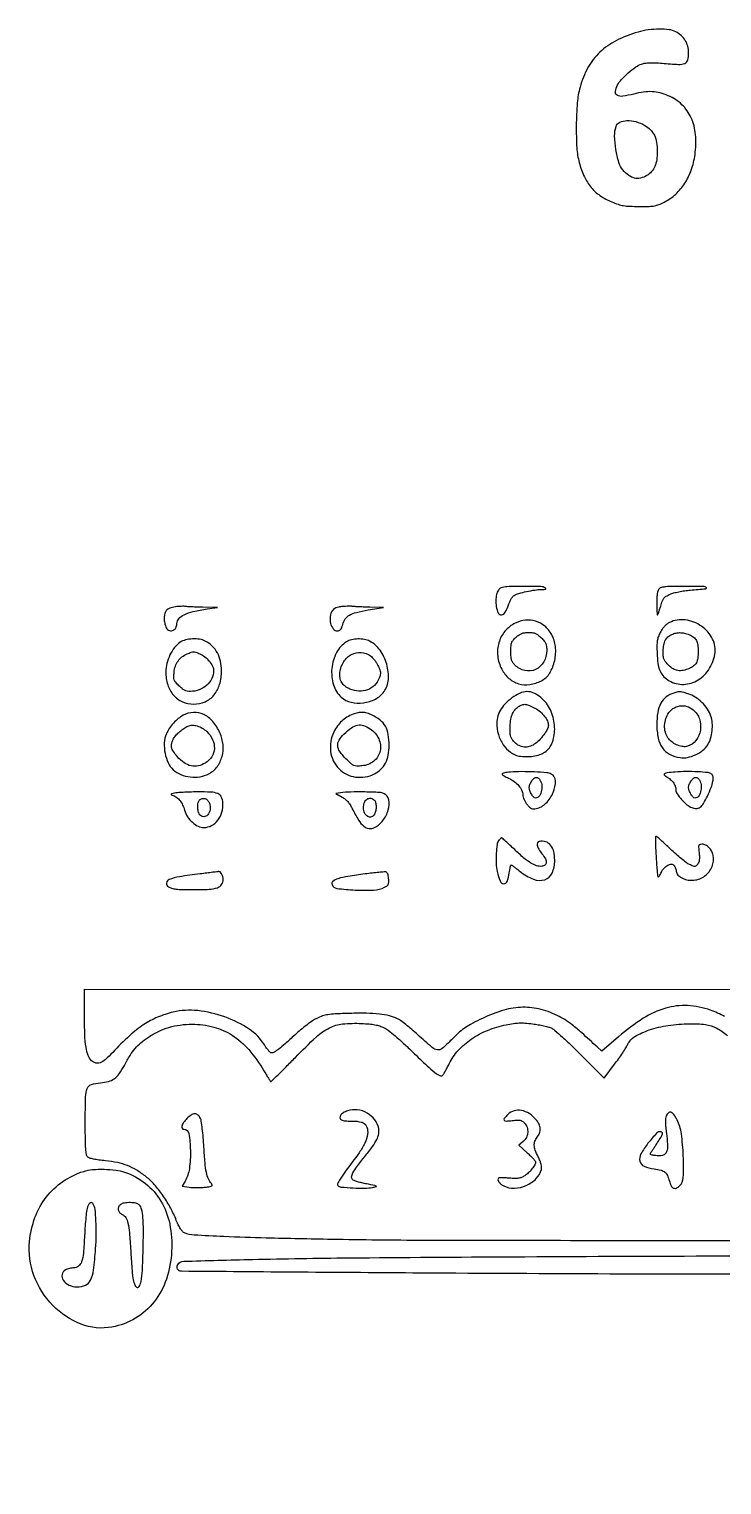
# Model space of a CAD drawing. Extents: x 8694 to 20248, y -4045 to 2404.
# Drawn here: x 9254 to 9689, y 1488 to 2403 of the extents above; entities that cross this region are included whole.
import ezdxf

# ---------------------------------------------------------------- set-up
doc = ezdxf.new("R2010")
doc.units = 0
doc.header["$MEASUREMENT"] = 0

msp = doc.modelspace()

# ---------------------------------------------------------------- linework, layer by layer
for points in [[(9636.29, 2400.75, 0.048069), (9622.7, 2395.4, 0.072472), (9612.33, 2388.07, 0.076429), (9604.86, 2378.41, 0.06045), (9599.9, 2366.15, 0.04612), (9598.17, 2356.21, 0.017314), (9597.54, 2342.08, 0.017056), (9597.87, 2328.06, 0.052722), (9599.4, 2318.73, 0.039353), (9602.61, 2309.87, 0.066368), (9606.79, 2303.17, 0.070608), (9612.38, 2298.08, 0.051103), (9619.79, 2294.07, 0.019182), (9623.85, 2292.56, 0.038315), (9627.17, 2291.75, 0.030989), (9631.01, 2291.36, 0.008737), (9637.02, 2291.22, 0.007098), (9643.25, 2291.28, 0.036509), (9646.68, 2291.61, 0.052901), (9649.42, 2292.39, 0.026116), (9652.71, 2293.91, 0.063824), (9659.95, 2298.99, 0.064024), (9665.66, 2305.74, 0.060727), (9669.7, 2314.04, 0.048585), (9672.02, 2323.72, 0.055756), (9672.36, 2336.35, 0.085135), (9669.61, 2346.93, 0.095755), (9663.81, 2355.12, 0.09013), (9655.28, 2360.78, 0.038957), (9650.08, 2362.54, 0.050316), (9645.1, 2363.29, 0.046839), (9639.79, 2363.04, 0.028051), (9633.6, 2361.82, -0.026185), (9626.65, 2360.42, -0.165564), (9623.15, 2361.06, -0.316477), (9622.05, 2363.34, -0.078231), (9623.43, 2367.5, -0.068332), (9625.89, 2370.98, -0.025603), (9630.18, 2375.14, -0.025399), (9634.85, 2378.82, -0.074615), (9638.49, 2380.66, -0.043197), (9640.79, 2381.2, -0.027047), (9643.55, 2381.46, -0.021068), (9646.99, 2381.45, -0.009869), (9651.43, 2381.15, 0.008961), (9661.68, 2380.45, 0.106172), (9665.59, 2381.09, 0.239187), (9667.44, 2383.16, 0.064726), (9668.02, 2387.64, 0.065548), (9667.48, 2391.77, 0.070535), (9665.89, 2395.5, 0.071317), (9663.34, 2398.61, 0.069345), (9660, 2400.92, 0.085354), (9655.74, 2402.22, 0.033086), (9649.56, 2402.58, 0.031828), (9642.72, 2402.09, 0.036018)], [(9640.64, 2342.11, -0.070631), (9644.12, 2339.39, -0.081988), (9646.51, 2335.93, -0.070614), (9647.88, 2331.46, -0.03797), (9648.35, 2325.71, -0.037119), (9647.99, 2320.46, -0.06795), (9646.81, 2316.35, -0.079597), (9644.75, 2313.14, -0.072994), (9641.72, 2310.63, -0.080094), (9637.8, 2309.03, -0.11514), (9634.06, 2309.03, -0.103182), (9630.42, 2310.73, -0.055008), (9626.78, 2314.14, -0.107427), (9624.23, 2318.87, -0.031016), (9622.41, 2327.02, -0.03174), (9621.62, 2335.48, -0.084538), (9622.46, 2341.46, -0.212979), (9624.77, 2344.07, -0.097464), (9629.3, 2345.13, -0.076061), (9635, 2344.46, -0.063538)], [(9550.33, 2051.66, 0.165863), (9548.67, 2050.23, 0.070761), (9547.55, 2047.49, 0.058217), (9547.07, 2043.91, 0.044065), (9547.36, 2039.95, 0.070092), (9548.64, 2035.83, 0.330955), (9550.69, 2034.74, 0.234513), (9553.01, 2036.35, 0.047262), (9555.05, 2041.1, -0.027836), (9555.78, 2043, -0.028997), (9556.71, 2044.78, -0.03028), (9557.69, 2046.21, -0.100379), (9558.55, 2046.95, -0.058198), (9561.47, 2048.16, -0.01543), (9566.38, 2049.4, -0.016305), (9571.53, 2050.35, -0.035769), (9575.52, 2050.67, 0.010202), (9577.44, 2050.72, 0.083209), (9578.29, 2050.91, 0.44036), (9578.42, 2051.23, 0.132775), (9578.02, 2051.67, 0.139625), (9575.4, 2052.47, 0.004803), (9564.6, 2052.57, 0.006418), (9554.04, 2052.43, 0.089442)], [(9649.59, 2051.1, 0.106882), (9648.85, 2049.95, 0.046691), (9648.38, 2048.2, 0.03189), (9648.1, 2045.7, 0.011336), (9648.02, 2042.1, 0.005414), (9648.05, 2039.25, 0.009009), (9648.15, 2036.85, 0.003227), (9648.28, 2034.83, 0.393684), (9648.45, 2034.67, 0.309283), (9648.67, 2034.82, 0.004678), (9649.23, 2036.31, 0.010702), (9649.85, 2038.11, 0.006641), (9650.5, 2040.25, -0.017832), (9651.57, 2043.48, -0.07838), (9652.55, 2045.23, -0.092136), (9653.94, 2046.45, -0.029936), (9656.38, 2047.71, -0.040209), (9658.58, 2048.48, -0.014066), (9661.86, 2049.24, -0.013864), (9665.53, 2049.88, -0.015755), (9669.08, 2050.28, 0.003474), (9678.89, 2051.14, 0.662567), (9679.11, 2051.86, 0.174674), (9677.39, 2052.5, 0.002542), (9666.34, 2052.61, 0.003674), (9658.19, 2052.58, 0.01982), (9653.76, 2052.36, 0.035985), (9651.06, 2051.92, 0.138814)], [(9347.02, 2039.92, 0.028166), (9345.17, 2039.65, 0.026793), (9343.33, 2039.18, 0.027812), (9341.75, 2038.58, 0.079794), (9340.77, 2037.95, 0.131198), (9339.62, 2036.17, 0.060334), (9339.09, 2033.43, 0.054587), (9339.2, 2030.29, 0.054446), (9340, 2027.24, 0.164805), (9341.71, 2025.16, 0.21306), (9344.13, 2024.83, 0.18703), (9346.22, 2026.45, 0.137269), (9347.02, 2029.3, -0.186641), (9348.19, 2032.33, -0.09649), (9351.5, 2034.79, -0.056501), (9357.24, 2036.79, -0.018742), (9366.02, 2038.43), (9372.52, 2039.39), (9363.35, 2039.53, -0.00301), (9359.74, 2039.61, -0.004084), (9356.49, 2039.72, -0.002754), (9353.76, 2039.86, -0.045064), (9352.85, 2039.99, 0.052565), (9352.07, 2040.09, 0.009146), (9350.59, 2040.1, 0.009847), (9348.84, 2040.04, 0.008683)], [(9450.79, 2039.95, 0.023909), (9448.49, 2039.65, 0.052672), (9446.79, 2039.16, 0.067825), (9445.52, 2038.42, 0.075139), (9444.54, 2037.39, 0.122555), (9443.13, 2033.73, 0.09086), (9443.38, 2029.39, 0.106386), (9445.06, 2025.93, 0.230884), (9447.64, 2024.67, 0.085832), (9448.84, 2024.88, 0.132577), (9449.7, 2025.47, 0.087107), (9450.37, 2026.62, 0.022626), (9451.02, 2028.67, -0.087057), (9452.64, 2032.15, -0.11052), (9455.25, 2034.53, -0.069739), (9459.57, 2036.26, -0.017702), (9466.97, 2037.81), (9476.52, 2039.45), (9468.02, 2039.58, -0.003187), (9464.62, 2039.65, -0.003859), (9461.43, 2039.76, -0.003279), (9458.75, 2039.89, -0.026351), (9457.52, 2040.02, 0.033857), (9456.45, 2040.12, 0.008934), (9454.72, 2040.14, 0.009027), (9452.75, 2040.08, 0.009159)], [(9559.23, 2029.54, 0.104392), (9552.81, 2024.48, 0.103187), (9548.96, 2017.25, 0.099967), (9548.25, 2008.87, 0.091926), (9550.79, 2000.61, 0.091609), (9555.32, 1994.82, 0.11046), (9561.35, 1991.49, 0.107694), (9568.35, 1991, 0.083564), (9575.64, 1993.35, 0.136357), (9580.85, 1998.21, 0.083844), (9584.01, 2006.03, 0.080065), (9584.5, 2014.84, 0.104039), (9582.03, 2022.52, 0.087737), (9577.71, 2027.71, 0.101117), (9572.06, 2030.8, 0.10142), (9565.68, 2031.42, 0.088773)], [(9656.02, 2029.92, 0.049762), (9654.37, 2028.88, 0.039949), (9652.83, 2027.46, 0.037275), (9651.43, 2025.71, 0.03149), (9650.21, 2023.67, 0.030325), (9649, 2020.91, 0.050455), (9648.37, 2018.46, 0.037488), (9648.14, 2015.46, 0.009982), (9648.23, 2010.67, 0.022335), (9648.77, 2004.24, 0.062844), (9649.9, 1999.88, 0.083538), (9651.85, 1996.67, 0.066549), (9654.88, 1993.98, 0.13959), (9663.74, 1991.1, 0.134258), (9672.93, 1993.24, 0.121606), (9680.42, 2000.05, 0.103113), (9684.44, 2009.98, 0.163584), (9683.05, 2019.53, 0.123149), (9676.06, 2027.59, 0.119861), (9665.92, 2031.56, 0.150576)], [(9575.62, 2020.27, -0.025572), (9577.41, 2018.29, -0.068734), (9578.39, 2016.67, -0.072061), (9578.87, 2014.9, -0.03023), (9579.02, 2012.42, -0.129191), (9577.12, 2005.2, -0.157247), (9572.01, 2000.48, -0.164487), (9565.29, 1999.76, -0.142526), (9559.05, 2003.19, -0.046569), (9557.73, 2004.78, -0.078376), (9556.98, 2006.36, -0.056855), (9556.62, 2008.41, -0.014805), (9556.52, 2011.78, -0.014192), (9556.62, 2015.39, -0.073164), (9557.03, 2017.35, -0.09298), (9557.93, 2018.88, -0.030467), (9559.79, 2020.75, -0.031583), (9561.65, 2022.21, -0.061838), (9563.32, 2023.08, -0.060332), (9565.18, 2023.53, -0.028721), (9567.64, 2023.67, -0.028386), (9570.21, 2023.52, -0.072393), (9572.01, 2023.05, -0.070259), (9573.63, 2022.07, -0.025566)], [(9668.47, 2022.26, -0.064495), (9671.18, 2020.69, -0.109075), (9672.86, 2018.69, -0.088795), (9673.75, 2015.87, -0.032152), (9674.02, 2011.67, -0.032152), (9673.75, 2007.47, -0.088795), (9672.86, 2004.65, -0.109075), (9671.18, 2002.65, -0.064495), (9668.47, 2001.09, -0.046664), (9664.54, 1999.86, -0.090286), (9661.25, 1999.76, -0.097442), (9658.31, 2000.82, -0.061565), (9655.42, 2003.07, -0.025566), (9653.63, 2005.06, -0.069696), (9652.65, 2006.68, -0.072282), (9652.17, 2008.47, -0.029056), (9652.02, 2011.01, -0.032218), (9652.28, 2015.09, -0.06836), (9653.11, 2018.14, -0.085903), (9654.57, 2020.4, -0.082523), (9656.73, 2022.07, -0.058759), (9659.45, 2023.16, -0.06175), (9662.31, 2023.56, -0.058431), (9665.32, 2023.26, -0.044456)], [(9348.92, 2017.42, 0.084212), (9345.54, 2014.26, 0.050167), (9342.66, 2009.55, 0.048824), (9340.69, 2004.16, 0.063586), (9340.02, 1998.96, 0.075939), (9341.27, 1990.81, 0.102497), (9344.88, 1984.31, 0.11159), (9350.51, 1980.15, 0.104007), (9357.52, 1978.67, 0.104028), (9364.65, 1980.17, 0.115978), (9370.26, 1984.39, 0.103882), (9373.81, 1991.09, 0.070187), (9375.02, 1999.69, 0.056358), (9374.35, 2005.65, 0.069345), (9372.36, 2010.88, 0.073309), (9369.13, 2015.14, 0.074186), (9364.82, 2018.27, 0.082388), (9361.22, 2019.44, 0.051069), (9356.78, 2019.66, 0.051057), (9352.38, 2018.97, 0.082157)], [(9361.35, 2010.31, -0.069624), (9364.52, 2008.43, -0.054746), (9367.36, 2005.6, -0.057363), (9369.36, 2002.44, -0.112724), (9370.02, 1999.54, -0.115578), (9368.89, 1994.71, -0.096934), (9365.68, 1990.51, -0.091603), (9360.94, 1987.66, -0.089892), (9355.46, 1986.67, -0.046667), (9353.5, 1986.85, -0.067772), (9351.85, 1987.4, -0.057622), (9350.22, 1988.45, -0.024494), (9348.3, 1990.2, -0.020402), (9346.25, 1992.41, -0.090537), (9345.37, 1993.94, -0.089895), (9345.08, 1995.69, -0.019957), (9345.25, 1998.73, -0.056903), (9346.07, 2002.56, -0.074872), (9347.69, 2005.73, -0.075112), (9350.17, 2008.28, -0.057711), (9353.52, 2010.26, -0.015025), (9356.01, 2011.27, -0.088242), (9357.39, 2011.53, -0.086526), (9358.78, 2011.29, -0.014156)], [(9453.41, 2017.77, 0.136124), (9447.11, 2011.04, 0.097361), (9444.17, 2001.11, 0.097309), (9445.21, 1990.8, 0.135799), (9450.14, 1983.01, 0.129139), (9456.22, 1979.85, 0.088927), (9464.01, 1979.49, 0.087458), (9471.57, 1981.88, 0.118374), (9476.94, 1986.56, 0.138985), (9479.66, 1994.19, 0.086211), (9478.65, 2003.7, 0.08408), (9474.43, 2012.54, 0.12068), (9467.92, 2018.22, 0.077223), (9464.62, 2019.33, 0.050135), (9460.59, 2019.61, 0.050236), (9456.6, 2019.08, 0.079015)], [(9468.48, 2008.99, -0.052116), (9469.59, 2007.99, -0.021875), (9470.88, 2006.44, -0.021359), (9472.12, 2004.65, -0.025991), (9473.12, 2002.87, -0.016727), (9474.3, 2000.27, -0.075536), (9474.7, 1998.66, -0.087299), (9474.57, 1997.12, -0.02661), (9473.85, 1994.88, -0.106691), (9470.99, 1990.48, -0.106935), (9466.57, 1987.65, -0.101458), (9461.18, 1986.82, -0.087014), (9455.57, 1988.09, -0.067399), (9452.49, 1989.89, -0.093727), (9450.39, 1992.29, -0.095177), (9449.34, 1995.26, -0.071566), (9449.3, 1998.73, -0.105711), (9451.7, 2005.43, -0.132008), (9456.5, 2009.93, -0.144716), (9462.56, 2011.18, -0.136451)], [(9558.42, 1983.42, 0.042172), (9553.79, 1979.71, 0.058641), (9550.41, 1975.63, 0.065924), (9548.34, 1971.29, 0.078268), (9547.64, 1966.81, 0.071894), (9548.67, 1959.65, 0.076282), (9551.69, 1953.22, 0.083465), (9556.2, 1948.46, 0.115672), (9561.56, 1946.1, 0.045531), (9565.88, 1945.69, 0.037523), (9570.51, 1946.02, 0.038997), (9574.73, 1946.98, 0.079238), (9577.77, 1948.49, 0.154065), (9582.57, 1954.85, 0.095974), (9583.97, 1964.17, 0.088613), (9581.78, 1974.02, 0.104827), (9576.36, 1981.86, 0.059525), (9571.95, 1985.13, 0.108575), (9567.68, 1986.47, 0.109334), (9563.27, 1985.89, 0.06094)], [(9658.64, 1985.64, 0.095873), (9653.95, 1983.18, 0.101262), (9650.61, 1979.19, 0.082051), (9648.66, 1973.49, 0.042335), (9648.04, 1965.95, 0.049274), (9648.92, 1957.35, 0.103343), (9651.56, 1951.21, 0.120692), (9656.11, 1947.22, 0.082645), (9662.67, 1945.1, 0.087089), (9667.34, 1945.21, 0.059587), (9672.4, 1946.87, 0.059493), (9676.92, 1949.68, 0.085918), (9680.04, 1953.2, 0.067584), (9681.77, 1957.1, 0.043822), (9682.74, 1961.94, 0.043579), (9682.84, 1966.92, 0.063344), (9682, 1971.22, 0.069997), (9679.85, 1975.58, 0.049869), (9676.35, 1979.76, 0.049967), (9672.09, 1983.15, 0.071322), (9667.71, 1985.17, 0.004483), (9664, 1986.24, 0.054888), (9662.54, 1986.47, 0.07438), (9661.21, 1986.34, 0.011339)], [(9571.62, 1976.17, -0.04233), (9575.01, 1973.77, -0.052196), (9577.69, 1970.99, -0.059566), (9579.44, 1968.1, -0.106629), (9580.02, 1965.4, -0.126756), (9579.38, 1962.9, -0.032864), (9577.11, 1959.37, -0.033947), (9574.18, 1955.92, -0.054124), (9571.2, 1953.45, -0.076926), (9568.05, 1952.01, -0.092488), (9564.81, 1951.71, -0.093407), (9561.7, 1952.6, -0.08014), (9558.94, 1954.59, -0.035541), (9557.35, 1956.44, -0.082906), (9556.51, 1958.05, -0.063603), (9556.12, 1960.11, -0.01459), (9556.02, 1963.64, -0.034472), (9556.34, 1968.22, -0.058003), (9557.3, 1971.94, -0.068776), (9558.93, 1974.88, -0.079046), (9561.24, 1977.11, -0.07013), (9563.52, 1978.27, -0.105783), (9565.73, 1978.54, -0.081605), (9568.26, 1977.89, -0.028452)], [(9670.93, 1975.1, -0.137331), (9674.8, 1969.42, -0.121706), (9675.39, 1962.28, -0.126531), (9672.61, 1955.89, -0.154655), (9667.26, 1952.21, -0.107778), (9664.51, 1951.99, -0.059995), (9661.25, 1952.84, -0.056862), (9658.07, 1954.53, -0.067468), (9655.55, 1956.81, -0.095992), (9653.71, 1960.13, -0.070945), (9652.98, 1964.27, -0.068492), (9653.43, 1968.59, -0.076997), (9655.03, 1972.45, -0.103236), (9658.2, 1975.84, -0.112242), (9662.37, 1977.54, -0.112571), (9666.86, 1977.27, -0.104327)], [(9350.89, 1971.66, 0.051301), (9347.79, 1969.59, 0.036939), (9344.78, 1966.7, 0.036632), (9342.2, 1963.37, 0.047204), (9340.37, 1959.95, 0.087854), (9339.11, 1954.37, 0.058832), (9339.58, 1947.82, 0.059857), (9341.52, 1941.71, 0.104572), (9344.67, 1937.46, 0.084161), (9349.51, 1934.43, 0.070052), (9355.4, 1932.93, 0.069472), (9361.53, 1933.1, 0.08005), (9367.06, 1934.97, 0.110452), (9372.21, 1939.36, 0.095987), (9375.31, 1945.75, 0.089809), (9375.93, 1953.21, 0.082274), (9373.94, 1960.67, 0.068078), (9369.47, 1967.78, 0.107601), (9363.81, 1972.17, 0.123908), (9357.43, 1973.45, 0.109961)], [(9457.47, 1972.34, 0.044119), (9453.64, 1970.47, 0.051838), (9450.42, 1968.03, 0.05094), (9447.72, 1964.95, 0.040346), (9445.46, 1961.13, 0.145562), (9443.41, 1948.88, 0.1639), (9448.56, 1938.16, 0.167521), (9459.05, 1932.89, 0.152002), (9471.03, 1934.92, 0.077716), (9474.98, 1937.76, 0.07979), (9477.82, 1941.65, 0.070887), (9479.54, 1946.64, 0.045752), (9480.14, 1952.73, 0.043647), (9479.58, 1959.59, 0.0853), (9477.77, 1964.75, 0.094355), (9474.49, 1968.67, 0.063547), (9469.52, 1971.78, 0.036032), (9466.29, 1973, 0.060465), (9463.43, 1973.48, 0.062417), (9460.6, 1973.26, 0.041222)], [(9468.15, 1963.23, -0.132565), (9473.6, 1956.9, -0.166464), (9474.49, 1949.25, -0.17379), (9470.53, 1942.9, -0.14441), (9463.1, 1939.9, -0.023026), (9459.85, 1939.74, -0.106069), (9458.01, 1940.13, -0.081389), (9456.26, 1941.28, -0.010392), (9453.01, 1944.4, -0.042185), (9449.2, 1948.91, -0.135033), (9447.87, 1952.57, -0.158587), (9448.7, 1956.03, -0.065173), (9451.77, 1959.84, -0.034195), (9456.55, 1963.8, -0.105422), (9460.37, 1965.49, -0.132347), (9464.02, 1965.27, -0.06883)], [(9365.71, 1961.48, -0.090336), (9369.38, 1956.36, -0.121888), (9370.49, 1950.8, -0.131453), (9368.87, 1945.66, -0.114489), (9364.83, 1941.7, -0.08423), (9360.32, 1939.9, -0.108766), (9355.88, 1939.92, -0.098609), (9351.54, 1941.85, -0.059067), (9347.32, 1945.65, -0.034561), (9344.8, 1948.97, -0.093896), (9343.66, 1951.69, -0.117698), (9343.73, 1954.25, -0.07311), (9344.93, 1957.03, -0.041579), (9346.62, 1959.31, -0.03437), (9348.77, 1961.45, -0.033225), (9351.27, 1963.34, -0.032513), (9354.02, 1964.9, -0.118721), (9356.56, 1965.45, -0.065583), (9359.71, 1964.96, -0.060045), (9362.93, 1963.58, -0.061571)], [(9556.27, 1936, 0.014137), (9554.26, 1935.78, 0.022779), (9552.56, 1935.46, 0.018843), (9551.27, 1935.1, 0.327378), (9551.02, 1934.77, 0.234328), (9551.22, 1934.37, 0.018989), (9552.21, 1933.67, 0.022419), (9553.53, 1932.9, 0.015215), (9555.08, 1932.14, -0.052179), (9558.6, 1930.09, -0.058098), (9561.47, 1927.42, -0.064965), (9563.38, 1924.49, -0.11222), (9564.02, 1921.67, 0.068965), (9564.21, 1920.33, 0.035464), (9564.78, 1918.73, 0.033713), (9565.64, 1917.1, 0.036888), (9566.69, 1915.66, 0.024321), (9568.23, 1913.99, 0.088469), (9569.42, 1913.18, 0.108374), (9570.68, 1912.92, 0.046697), (9572.4, 1913.1, 0.151285), (9578.47, 1916.39, 0.090693), (9583.09, 1923.26, 0.107618), (9584.51, 1930.41, 0.271814), (9581.85, 1934.76, 0.103059), (9579.06, 1935.58, 0.008097), (9571.32, 1936.08, 0.012029), (9563.11, 1936.28, 0.020597)], [(9574.99, 1930.74, -0.106314), (9575.94, 1927.41, -0.082877), (9575.57, 1923.65, -0.097814), (9574.13, 1920.72, -0.233553), (9572.01, 1919.67, -0.217793), (9570.88, 1920.19, -0.040775), (9569.5, 1922.07, -0.042974), (9568.38, 1924.31, -0.094838), (9568.02, 1926.17, -0.095482), (9568.42, 1928.22, -0.056813), (9569.6, 1930.41, -0.058724), (9571.12, 1932.13, -0.184137), (9572.54, 1932.67, -0.112627), (9573.16, 1932.53, -0.055311), (9573.84, 1932.1, -0.050819), (9574.49, 1931.48, -0.051712)], [(9659.52, 1936.02, 0.007645), (9654.5, 1935.53, 0.12566), (9652.93, 1934.94, 0.480831), (9652.88, 1934.09, 0.04778), (9654.76, 1932.68, -0.045271), (9657.05, 1930.99, -0.064759), (9658.69, 1929.09, -0.071804), (9659.68, 1927, -0.074651), (9660.02, 1924.74, 0.153086), (9660.77, 1922.35, 0.031158), (9663.57, 1918.82, 0.033589), (9666.94, 1915.54, 0.078051), (9669.94, 1913.7, 0.099716), (9672.82, 1913.14, 0.157631), (9675.19, 1913.92, 0.09987), (9677.39, 1916.31, 0.026179), (9679.85, 1920.93, 0.016017), (9682.19, 1926.38, 0.047768), (9683.3, 1930.27, 0.078647), (9683.37, 1933.02, 0.188914), (9682.41, 1934.77, 0.14968), (9680.25, 1935.67, 0.010961), (9673.78, 1936.16, 0.015848), (9666.49, 1936.33, 0.018014)], [(9674.99, 1930.74, -0.106314), (9675.94, 1927.41, -0.082877), (9675.57, 1923.65, -0.097814), (9674.13, 1920.72, -0.233553), (9672.01, 1919.67, -0.217793), (9670.88, 1920.19, -0.040775), (9669.5, 1922.07, -0.042974), (9668.38, 1924.31, -0.094838), (9668.02, 1926.17, -0.095482), (9668.42, 1928.22, -0.056813), (9669.6, 1930.41, -0.058724), (9671.12, 1932.13, -0.184137), (9672.54, 1932.67, -0.112627), (9673.16, 1932.53, -0.055311), (9673.84, 1932.1, -0.050819), (9674.49, 1931.48, -0.051712)], [(9345.52, 1922.75, 0.005443), (9343.7, 1922.31, 0.189259), (9343.34, 1922.06, 0.470212), (9343.43, 1921.79, 0.015082), (9344.61, 1921.35, -0.086625), (9346.85, 1920.13, -0.058185), (9348.9, 1918.06, -0.052559), (9350.61, 1915.32, -0.044497), (9351.83, 1912.14, 0.072845), (9353.69, 1907.99, 0.068202), (9356.7, 1904.45, 0.072825), (9360.33, 1902.04, 0.110483), (9364.01, 1901.22, 0.125625), (9368.79, 1902.44, 0.105537), (9372.76, 1905.85, 0.095941), (9375.26, 1910.91, 0.085106), (9375.84, 1916.76, 0.094548), (9374.86, 1920.42, 0.184056), (9372.7, 1922.47, 0.088553), (9368.47, 1923.4, 0.012475), (9359.52, 1923.54, 0.005446), (9355.09, 1923.45, 0.006297), (9350.87, 1923.26, 0.005677), (9347.31, 1923.02, 0.036497)], [(9449.6, 1922.94), (9446.68, 1922.5), (9450.59, 1920.31, -0.041626), (9452.51, 1919.02, -0.042314), (9454.17, 1917.43, -0.039035), (9455.65, 1915.47, -0.027055), (9457.01, 1913.05, 0.021912), (9460.95, 1905.91, 0.079316), (9464.3, 1901.98, 0.145247), (9467.54, 1900.54, 0.152945), (9470.96, 1901.14, 0.111533), (9476.28, 1905.61, 0.093624), (9479.57, 1912.21, 0.114623), (9479.87, 1918.53, 0.234584), (9476.98, 1922.4, 0.105561), (9473.97, 1923.19, 0.007015), (9464.97, 1923.5, 0.010898), (9455.9, 1923.48, 0.030846)], [(9367.44, 1916.42, -0.118688), (9367.84, 1912.47, -0.143474), (9366.33, 1909.08, -0.228835), (9363.79, 1907.96, -0.230117), (9361.34, 1909.25, -0.101855), (9360.39, 1911.32, -0.05429), (9360.06, 1914.12, -0.055031), (9360.34, 1916.82, -0.144467), (9361.26, 1918.51, -0.137682), (9362.87, 1919.41, -0.14188), (9364.7, 1919.33, -0.127314), (9366.35, 1918.26, -0.100772)], [(9470.82, 1918.47, -0.140204), (9471.67, 1916.93, -0.052455), (9471.98, 1914.46, -0.050963), (9471.76, 1911.8, -0.076728), (9470.99, 1909.6, -0.182468), (9469.05, 1907.91, -0.225157), (9466.69, 1908.11, -0.158438), (9464.73, 1910.32, -0.103841), (9464.02, 1913.67, -0.093864), (9464.62, 1916.85, -0.146478), (9466.33, 1919.02, -0.190581), (9468.6, 1919.58, -0.163117)], [(9549.03, 1893.18, 0.138133), (9547.86, 1890.56, 0.022337), (9547.31, 1884.94, 0.025549), (9547.29, 1878.77, 0.039233), (9547.96, 1873.48, 0.042653), (9549.69, 1867.65, 0.281092), (9552.02, 1865.9, 0.345099), (9554.2, 1867.29, 0.05115), (9555.53, 1872.72, -0.009536), (9555.83, 1874.62, -0.015461), (9556.16, 1876.22, -0.009242), (9556.49, 1877.5, -0.336161), (9556.72, 1877.67, -0.154506), (9557.06, 1877.56, -0.003109), (9558.56, 1876.5, -0.007058), (9560.3, 1875.2, -0.004646), (9562.26, 1873.67, 0.070377), (9570.69, 1868.71, 0.177451), (9577.71, 1868.43, 0.215602), (9582.35, 1872.63, 0.102932), (9584.02, 1880.67, 0.058357), (9583.37, 1886.22, 0.113813), (9581.41, 1890.19, 0.147108), (9578.3, 1892.28, 0.126216), (9574.35, 1892.47, 0.222374), (9573.17, 1891.59, 0.181779), (9572.96, 1890.01, 0.084352), (9573.95, 1887.62, 0.026858), (9576.19, 1884.45, -0.040654), (9578.21, 1881.43, -0.139692), (9578.75, 1879.15, -0.234568), (9577.9, 1877.64, -0.122091), (9575.83, 1876.86, -0.108103), (9572.66, 1877.18, -0.05927), (9569.11, 1878.82, -0.039078), (9564.74, 1882.01, -0.01318), (9558.89, 1887.3, 0.002661), (9555.89, 1890.12, 0.004243), (9553.29, 1892.5, 0.001044), (9551.01, 1894.56, 0.184378), (9550.71, 1894.67, 0.163385), (9550.47, 1894.59, 0.019625), (9550.03, 1894.23, 0.021698), (9549.54, 1893.75, 0.016248)], [(9647.56, 1883.42, 0.003513), (9647.87, 1878.66, 0.005255), (9648.21, 1874.51, 0.002353), (9648.56, 1870.98, 0.107378), (9648.78, 1870.29, 0.40364), (9649.08, 1870.21, 0.096838), (9649.52, 1870.57, 0.049881), (9650.05, 1871.36, 0.023297), (9650.58, 1872.47, -0.069162), (9652.19, 1875.18, -0.077558), (9654.43, 1877.23, -0.099217), (9656.71, 1878.17, -0.224696), (9658.47, 1877.72, -0.077038), (9659.04, 1877.07, -0.036706), (9659.57, 1876.09, -0.035272), (9659.99, 1874.96, -0.041945), (9660.21, 1873.85, 0.073122), (9660.57, 1872.49, 0.081811), (9661.3, 1871.36, 0.065794), (9662.49, 1870.34, 0.03), (9664.28, 1869.33, 0.142632), (9671.39, 1868.11, 0.134226), (9678.23, 1870.83, 0.135648), (9682.69, 1876.64, 0.146781), (9683.36, 1883.72, 0.072624), (9682.42, 1886.36, 0.073474), (9680.76, 1888.62, 0.080078), (9678.67, 1890.14, 0.118148), (9676.47, 1890.67, 0.058708), (9675.04, 1890.5, 0.253368), (9674.42, 1889.95, 0.106844), (9674.27, 1888.77, 0.007501), (9674.6, 1885.42, -0.017539), (9674.79, 1882.84, -0.04135), (9674.72, 1880.91, -0.055517), (9674.36, 1879.41, -0.074888), (9673.7, 1878.19, -0.039294), (9672.7, 1877.06, -0.181597), (9671.92, 1876.72, -0.113187), (9670.89, 1876.9, -0.011277), (9668.6, 1877.93, -0.049452), (9666.7, 1879.08, -0.010177), (9663.6, 1881.5, -0.010613), (9660.11, 1884.47, -0.00981), (9656.65, 1887.66, 0.004092), (9653.4, 1890.73, 0.006371), (9650.54, 1893.32, 0.002312), (9648.06, 1895.49, 0.180398), (9647.58, 1895.67, 0.409676), (9647.3, 1895.4, 0.003465), (9647.27, 1892.07, 0.00933), (9647.34, 1888.12, 0.005578)], [(9361.52, 1872.07, 0.009375), (9348.57, 1870.26, 0.05732), (9342.07, 1868.45, 0.280646), (9340.52, 1866.35, 0.276914), (9341.66, 1863.99, 0.073772), (9343.7, 1863.04, 0.042904), (9346.35, 1862.51, 0.023698), (9350.37, 1862.24, 0.004823), (9357.52, 1862.17, 0.012906), (9367.21, 1862.42, 0.069533), (9372.38, 1863.42, 0.155695), (9375.02, 1865.38, 0.157194), (9376.02, 1868.49, 0.067148), (9375.77, 1870.35, 0.065455), (9375.04, 1872.09, 0.079145), (9374.05, 1873.29, 0.247605), (9373.07, 1873.53, -0.029643), (9372.65, 1873.45, -0.000273), (9369.45, 1873.05, -0.000927), (9365.78, 1872.59, -0.000599)], [(9465.07, 1872.03, 0.008711), (9454.26, 1870.52, 0.03889), (9448.03, 1869.05, 0.087532), (9444.88, 1867.38, 0.330555), (9444.31, 1865.36, 0.276245), (9447.38, 1862.95, 0.019002), (9458.81, 1861.94, 0.02523), (9470.42, 1861.94, 0.099456), (9477.32, 1863.69, 0.041789), (9478.84, 1864.59, 0.131522), (9479.6, 1865.49, 0.105352), (9479.89, 1866.77, 0.02178), (9479.82, 1869.09, 0.023681), (9479.6, 1870.91, 0.059412), (9479.22, 1872.18, 0.093113), (9478.7, 1872.97, 0.178584), (9478.02, 1873.28, 0.043837), (9476.99, 1873.28, 0.002147), (9473.6, 1872.97, 0.003468), (9469.56, 1872.55, 0.002495)], [(9353.26, 1718.41, 0.038925), (9351.21, 1715.94, 0.086617), (9350.17, 1713.74, 0.192322), (9350.33, 1712.31, 0.27658), (9351.4, 1711.67, -0.367483), (9354.48, 1709.05, -0.035179), (9355.46, 1698.46, -0.038671), (9354.81, 1686.92, -0.100314), (9352.1, 1679.08), (9350.23, 1675.91), (9354.74, 1675.3, 0.022836), (9356.85, 1675.1, 0.011713), (9359.51, 1675.05, 0.011615), (9362.26, 1675.12, 0.017146), (9364.66, 1675.32, 0.006477), (9367.88, 1675.74, 0.093606), (9368.97, 1676.11, 0.371589), (9369.17, 1676.67, 0.092012), (9368.62, 1677.56, -0.086281), (9366.77, 1680.49, -0.047521), (9365.53, 1684.55, -0.02863), (9364.65, 1690.61, -0.007319), (9363.94, 1700.5, 0.006696), (9363.5, 1706.58, 0.008747), (9362.94, 1712.12, 0.006882), (9362.32, 1716.72, 0.074839), (9361.78, 1718.5, 0.097191), (9360.2, 1720.63, 0.189249), (9358.25, 1721.37, 0.146288), (9355.93, 1720.65, 0.052398)], [(9454, 1723.26, 0.034226), (9452.66, 1722.71, 0.030576), (9451.36, 1721.97, 0.031875), (9450.27, 1721.15, 0.077863), (9449.62, 1720.39, 0.181131), (9449.31, 1718.8, 0.238199), (9450.17, 1717.63, 0.09969), (9452.52, 1716.97, 0.024927), (9456.52, 1716.88, -0.02223), (9458.6, 1716.84, -0.020913), (9460.71, 1716.62, -0.021408), (9462.56, 1716.26, -0.065006), (9463.76, 1715.81, -0.187848), (9466.18, 1712.98, -0.117226), (9466.64, 1708.58, -0.081011), (9464.96, 1703.01, -0.044892), (9461.28, 1696.92, 0.001363), (9452.8, 1685.3, 0.013634), (9449.4, 1680.33, 0.027676), (9447.79, 1677.5, 0.322493), (9447.98, 1676.31, 0.177419), (9449.94, 1675.4, 0.007898), (9457.5, 1674.89, 0.0136), (9464.97, 1674.71, 0.048883), (9469.71, 1675.19, 0.01317), (9471.98, 1675.71, 0.668515), (9472.03, 1676.04, 0.085326), (9471.1, 1676.4, 0.001644), (9466.02, 1677.37, -0.012615), (9463.05, 1678.01, -0.015733), (9460.33, 1678.76, -0.014021), (9458.11, 1679.51, -0.105709), (9457.18, 1680.1, -0.23727), (9456.6, 1681.82, -0.088377), (9457.41, 1684.31, -0.0395), (9459.85, 1688.13, -0.00742), (9464.97, 1694.67, 0.01226), (9469.78, 1700.95, 0.042892), (9472.42, 1705.32, 0.068331), (9473.59, 1708.83, 0.092874), (9473.59, 1712.17, 0.11763), (9471.13, 1717.69, 0.100752), (9466.31, 1721.87, 0.099292), (9460.18, 1723.89, 0.110598)], [(9554.66, 1721.03, 0.022511), (9552.34, 1718.5, 0.342419), (9552.3, 1717.38, 0.257514), (9553.46, 1716.83, 0.015674), (9557.42, 1717.2, -0.013967), (9560.47, 1717.5, -0.064235), (9562.24, 1717.39, -0.095724), (9563.57, 1716.86, -0.05393), (9564.92, 1715.77, -0.111603), (9566.63, 1713.07, -0.0993), (9567.1, 1709.77, -0.09915), (9566.27, 1706.54, -0.110886), (9564.27, 1704.03), (9561.52, 1701.81), (9566.77, 1696.93, -0.007485), (9568.78, 1695, -0.011149), (9570.48, 1693.25, -0.006399), (9571.84, 1691.75, -0.182423), (9572.02, 1691.26, -0.134356), (9571.52, 1689.44, -0.031622), (9569.73, 1686.81, -0.033242), (9567.45, 1684.24, -0.055756), (9565.18, 1682.46, -0.038568), (9563.16, 1681.42, -0.06203), (9561.3, 1680.89, -0.047377), (9559.03, 1680.76, -0.014042), (9555.55, 1680.99, 0.008821), (9553.1, 1681.17, 0.013049), (9550.94, 1681.24, 0.008211), (9549.16, 1681.22, 0.191851), (9548.71, 1681.02, 0.2477), (9548.4, 1680.04, 0.105268), (9548.95, 1678.72, 0.072934), (9550.26, 1677.32, 0.049276), (9552.09, 1676.13, 0.131427), (9558.69, 1674.69, 0.092108), (9566.13, 1676.42, 0.092798), (9572.41, 1680.7, 0.136311), (9575.69, 1686.47, 0.083786), (9575.8, 1687.88, 0.040851), (9575.49, 1689.67, 0.032858), (9574.79, 1691.81, 0.018207), (9573.66, 1694.33, -0.024013), (9571.81, 1698.61, -0.077142), (9571.18, 1701.64, -0.106344), (9571.59, 1704.15, -0.07313), (9573.02, 1706.67, 0.079342), (9574.48, 1709.31, 0.101226), (9574.89, 1712.06, 0.09608), (9574.18, 1714.86, 0.065074), (9572.4, 1717.63, 0.071804), (9568.04, 1721.52, 0.099075), (9563.19, 1723.49, 0.115992), (9558.54, 1723.3, 0.12897)], [(9654, 1720.12, 0.06608), (9653.6, 1718.42, 0.027013), (9653.5, 1716.05, 0.021037), (9653.65, 1712.97, 0.00988), (9654.1, 1709.01, -0.013768), (9654.79, 1702.44, -0.065579), (9654.59, 1698.67, -0.134633), (9653.52, 1696.48, -0.15238), (9651.53, 1695.26, -0.064422), (9649.5, 1695.02, -0.031593), (9646.89, 1695.22, -0.024683), (9644.52, 1695.67, -0.346532), (9644.02, 1696.3, -0.140442), (9644.1, 1696.59, -0.002075), (9645.05, 1698.09, -0.00547), (9646.18, 1699.83, -0.003562), (9647.52, 1701.81, 0.024459), (9651.52, 1708.28, 0.500806), (9650.71, 1710.08, 0.266681), (9647.9, 1709.21, 0.020314), (9642.53, 1702.91, 0.040975), (9638.09, 1696.19, 0.18482), (9637.46, 1691.6, 0.238569), (9640.06, 1688.51, 0.067542), (9646.3, 1686.78, -0.026854), (9650.71, 1685.94, -0.107597), (9653.16, 1684.74, -0.123431), (9654.71, 1682.72, -0.040491), (9655.92, 1679.14, 0.054662), (9657.02, 1676.21, 0.169485), (9658.51, 1674.76, 0.217111), (9660.32, 1674.75, 0.091342), (9662.36, 1676.16, 0.188378), (9664.66, 1681.4, 0.019856), (9664.68, 1695.04, 0.024676), (9663.45, 1708.91, 0.080832), (9660.75, 1717.67, 0.039661), (9658.8, 1720.94, 0.152059), (9656.93, 1722.36, 0.278621), (9655.31, 1722.03, 0.117808)], [(9314.22, 1684.77, -0.085138), (9327.33, 1677.59, -0.091099), (9336.93, 1666.6, -0.084786), (9342.47, 1652.21, -0.062743), (9343.71, 1635.17, -0.06685), (9340.41, 1617.65, -0.08667), (9332.69, 1603.28, -0.092532), (9321.03, 1593.04, -0.088318), (9306.27, 1587.48, -0.139752), (9286.88, 1589.31, -0.108474), (9269.15, 1601.11, -0.102871), (9257.32, 1619.9, -0.113414), (9254.52, 1641.17, -0.064677), (9257.95, 1656.23, -0.076109), (9265.02, 1669.03, -0.07823), (9275.41, 1678.86, -0.073651), (9288.52, 1685.27, -0.055844), (9294.01, 1686.36, -0.02589), (9301.29, 1686.59, -0.025912), (9308.6, 1686.07, -0.052192)], [(9290.9, 1662.92, 0.0617), (9290.44, 1661.11, 0.005674), (9289.92, 1656.51, 0.007257), (9289.44, 1650.98, 0.005626), (9289.06, 1644.95, -0.009268), (9288.3, 1633.92, -0.059172), (9287.16, 1628.44, -0.145329), (9285.24, 1625.7, -0.167593), (9282.25, 1624.66, 0.037672), (9281.02, 1624.56, 0.022462), (9279.59, 1624.26, 0.022411), (9278.18, 1623.84, 0.035778), (9277.02, 1623.34, 0.231321), (9274.94, 1620.54, 0.198796), (9275.71, 1616.91, 0.132184), (9279.37, 1613.79, 0.111238), (9284.35, 1612.67, 0.10525), (9289.63, 1613.79, 0.176606), (9292.85, 1616.91, 0.083056), (9294.73, 1623.29, 0.012329), (9296.02, 1636.7, 0.014517), (9296.4, 1645.62, 0.016376), (9296.23, 1654.2, 0.014103), (9295.65, 1661.44, 0.111699), (9294.56, 1664.6, 0.121235), (9293.68, 1665.47, 0.245928), (9292.73, 1665.52, 0.148767), (9291.77, 1664.68, 0.044775)], [(9311.6, 1664.35, 0.133874), (9310.44, 1662.9, 0.149203), (9310.24, 1661.11, 0.137117), (9311.08, 1659.41, 0.106885), (9312.76, 1658.19, -0.160022), (9314.89, 1656.28, -0.073257), (9316.27, 1652.76, -0.036163), (9317.23, 1646.74, -0.006896), (9318.01, 1635.67, 0.00389), (9318.74, 1624.39, 0.020691), (9319.45, 1618.24, 0.037545), (9320.32, 1614.53, 0.14416), (9321.63, 1612.58, 0.458435), (9323.29, 1612.87, 0.091161), (9324.51, 1616.09, 0.032314), (9325.33, 1623.09, 0.006738), (9325.8, 1635.44, 0.005386), (9325.97, 1648.42, 0.021603), (9325.65, 1656.36, 0.034045), (9324.87, 1661.46, 0.142367), (9323.39, 1664.16, 0.149353), (9321.33, 1665.26, 0.043967), (9317.72, 1665.63, 0.044449), (9314.03, 1665.37, 0.118122)], [(11197.53, 1630.76, -0.001701), (11232.73, 1629.98, -0.004824), (11257.28, 1629.12, -0.002603), (11275.64, 1628.2, -0.125215), (11279.14, 1627.1, -0.751369), (11277.91, 1622.69, -0.000892), (11135.38, 1621.45, -0.001592), (10900.89, 1620.57, -0.000144), (10314.02, 1620.4, -0.000143), (9737.44, 1620.56, -0.001473), (9499.69, 1621.4, -0.000443), (9349.79, 1622.5, -0.584619), (9347.51, 1626.65, -0.252139), (9351.24, 1628.8, -0.001353), (9394.34, 1629.94, -0.003767), (9454.95, 1630.93, -0.00086), (9557.52, 1631.65, -0.001353), (9803.51, 1632.3, -0.000117), (10430.98, 1632.11, -0.000045), (11103.45, 1631.68, -0.004519)]]:
    msp.add_lwpolyline(points, format="xyb", close=True)
for points in [[(10394.52, 1641.25, -0.000071), (9974.43, 1641.35, -0.000235), (9697.85, 1641.58, -0.00019), (9502.11, 1641.91, -0.004014), (9443.93, 1642.5, -0.00149), (9403.07, 1643.36, -0.005045), (9376.4, 1644.27, -0.00461), (9357.84, 1645.27, -0.075296), (9351.76, 1646.58, -0.120802), (9350.55, 1647.42, -0.042312), (9349.27, 1649.12, -0.030395), (9347.87, 1651.71, -0.011946), (9346.24, 1655.43, 0.029792), (9342.61, 1662.99, 0.026017), (9337.95, 1670.44, 0.026947), (9332.81, 1676.99, 0.045014), (9327.75, 1681.82, 0.030343), (9321.77, 1686, 0.044045), (9316.01, 1688.88, 0.042855), (9309.71, 1690.75, 0.026786), (9302.1, 1691.89, -0.010275), (9298, 1692.37, -0.018731), (9294.68, 1692.96, -0.019798), (9292.17, 1693.6, -0.120997), (9291.02, 1694.28, -0.160047), (9290.22, 1695.82, -0.023644), (9289.81, 1699.35, -0.014579), (9289.58, 1705.17, -0.00258), (9289.52, 1716.1, -0.005202), (9289.69, 1732.09, -0.08713), (9290.71, 1737.27, -0.225951), (9293.32, 1739.74, -0.060389), (9299.08, 1740.87, 0.046479), (9304.13, 1741.71, 0.094209), (9307.74, 1743.44, 0.082341), (9310.77, 1746.54, 0.029283), (9314.02, 1751.84, -0.016427), (9317.64, 1758.1, -0.037004), (9320.86, 1762.52, -0.041847), (9324.44, 1766.07, -0.027439), (9329.1, 1769.56, -0.035862), (9335.43, 1773.16, -0.039497), (9342.01, 1775.69, -0.038916), (9348.99, 1777.17, -0.032985), (9356.52, 1777.67, -0.064878), (9370.06, 1775.91, -0.079214), (9381.72, 1770.74, -0.071671), (9392.04, 1761.71, -0.042545), (9401.61, 1748.43, 0.001066), (9403.07, 1746, 0.001585), (9404.36, 1743.88, 0.00068), (9405.48, 1742.07, 0.032718), (9405.72, 1741.72, 0.439327), (9406.03, 1741.7, 0.0007), (9410.45, 1745.98, 0.004156), (9415.44, 1750.92, 0.002481), (9421.3, 1756.86, -0.012971), (9434.47, 1769.67, -0.068368), (9442.71, 1775.42, -0.093954), (9450.95, 1777.84, -0.036244), (9462.92, 1778.15, -0.011148), (9467.64, 1777.82, -0.023961), (9471.26, 1777.31, -0.029991), (9474.22, 1776.56, -0.03526), (9476.92, 1775.49, -0.053308), (9479.59, 1773.84, -0.010609), (9483.95, 1770.29, -0.010321), (9489.19, 1765.66, -0.006807), (9495.02, 1760.13, 0.003525), (9504.05, 1751.46, 0.022723), (9508.83, 1747.33, 0.045903), (9511.84, 1745.38, 0.279859), (9513.61, 1745.49, 0.103785), (9514.13, 1746.05, 0.007094), (9515.25, 1747.93, 0.009896), (9516.52, 1750.25, 0.007258), (9517.83, 1752.86, -0.071897), (9523.48, 1761.18, -0.057521), (9531.66, 1768.31, -0.053536), (9541.88, 1773.81, -0.046445), (9553.52, 1777.35, -0.013697), (9558.06, 1778.15, -0.028399), (9561.64, 1778.47, -0.027452), (9565.32, 1778.4, -0.011974), (9570.17, 1777.91, -0.012842), (9573.72, 1777.37, -0.012721), (9577.26, 1776.65, -0.012672), (9580.32, 1775.86, -0.04718), (9582.17, 1775.14, -0.063319), (9584.17, 1773.8, -0.005183), (9588.87, 1769.6, -0.006889), (9594.37, 1764.44, -0.005248), (9600.26, 1758.64), (9615.01, 1743.83), (9621.53, 1752.5, 0.007254), (9624.16, 1756.09, 0.007488), (9626.65, 1759.73, 0.007277), (9628.72, 1762.94, 0.03154), (9629.79, 1764.93, -0.153219), (9634.31, 1769.92, -0.051523), (9643.35, 1774.05, -0.044292), (9655.18, 1776.91, -0.033369), (9668.52, 1778, -0.034581), (9678.56, 1777.46, -0.091133), (9685.4, 1775.31, -0.064118), (9692.34, 1770.41, -0.011104)], [(9690.49, 1782.46, 0.047766), (9681.72, 1786.51, 0.071038), (9667.36, 1789.35, 0.0842), (9653.63, 1787.76, 0.071788), (9639.56, 1781.38, 0.037091), (9624.07, 1769.76), (9613.64, 1760.65), (9610.58, 1763.47, 0.003781), (9600.98, 1772.19, 0.015753), (9595, 1777.22, 0.025249), (9590.3, 1780.55, 0.029448), (9585.53, 1783.2, 0.055608), (9573.91, 1787.27, 0.070216), (9562.58, 1788.25, 0.063897), (9550.61, 1786.05, 0.037043), (9537.02, 1780.56, 0.011633), (9531.2, 1777.53, 0.028443), (9527.12, 1774.96, 0.030176), (9523.49, 1772.04, 0.014667), (9519.21, 1767.9, -0.019641), (9513.39, 1762.4, -0.219586), (9510.42, 1761.52, -0.142589), (9507.15, 1763.02, -0.006989), (9498.17, 1770.99, 0.007819), (9494.35, 1774.38, 0.008948), (9490.59, 1777.49, 0.008222), (9487.31, 1780.02, 0.049393), (9485.47, 1781.13, 0.052126), (9480.37, 1782.93, 0.031234), (9474.03, 1784.03, 0.02395), (9465.96, 1784.53, 0.010876), (9455.37, 1784.45, 0.004137), (9446.33, 1784.11, 0.026021), (9441.73, 1783.66, 0.045294), (9438.38, 1782.83, 0.03099), (9434.76, 1781.33, 0.036028), (9432.1, 1779.78, 0.012103), (9428.45, 1777.16, 0.011971), (9424.53, 1774.04, 0.013416), (9420.91, 1770.86, -0.004987), (9414.85, 1765.33, -0.018998), (9410.91, 1762.07, -0.028182), (9408.12, 1760.18, -0.135924), (9406.29, 1759.67, -0.193065), (9405.62, 1759.94, -0.022312), (9404.48, 1761.13, -0.024257), (9403.21, 1762.73, -0.017523), (9401.95, 1764.63, 0.108907), (9392.33, 1774.58, 0.060001), (9377.14, 1782.21, 0.058623), (9360.04, 1786.19, 0.085884), (9344.65, 1785.26, 0.041892), (9334.89, 1782.08, 0.047236), (9326.22, 1777.42, 0.038833), (9317.31, 1770.43, 0.017427), (9306.71, 1759.99, -0.021464), (9302.1, 1755.52, -0.087644), (9298.79, 1753.48, -0.158182), (9296.05, 1753.31, -0.126599), (9293.45, 1754.74, -0.118187), (9291.3, 1758.01, -0.048), (9289.97, 1763.21, -0.029997), (9289.23, 1771.03, -0.008559), (9289.02, 1783.22), (9289.02, 1799.67), (10284.77, 1799.42)]]:
    msp.add_lwpolyline(points, format="xyb")

doc.saveas('drawing.dxf')
